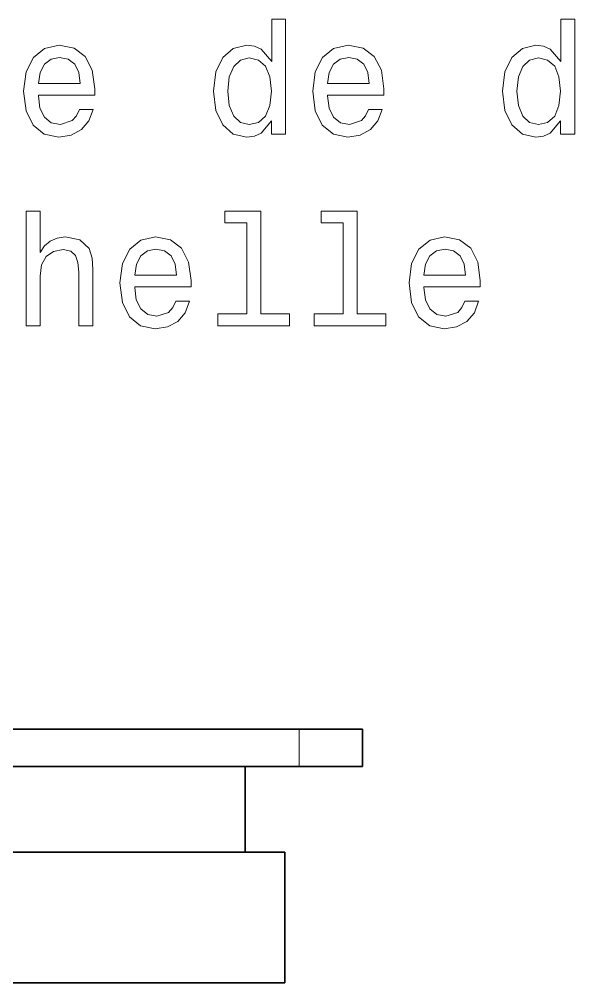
# Model space of a CAD drawing. Extents: x 507 to 804, y 334 to 583.
# Drawn here: x 597.44 to 614.94, y 333.73 to 364.11 of the extents above; entities that cross this region are included whole.
import ezdxf

# ---------------------------------------------------------------- set-up
doc = ezdxf.new("R2010")
doc.units = 0

msp = doc.modelspace()

# ---------------------------------------------------------------- linework, layer by layer
at = {"color": 7, "lineweight": 35}
for p, q in [((585.256, 341.726), (606.256, 341.726)), ((585.256, 340.546), (606.256, 340.546))]:
    msp.add_line(p, q, dxfattribs=at)
at = {"color": 7, "lineweight": 35, "ltscale": 0.05}
for p, q in [((606.256, 341.726), (608.256, 341.726)), ((606.256, 340.546), (608.256, 340.546))]:
    msp.add_line(p, q, dxfattribs=at)
at = {"color": 7, "lineweight": 13, "ltscale": 0.0295}
msp.add_line((606.256, 341.726), (606.256, 340.546), dxfattribs=at)
at = {"color": 7, "lineweight": 35, "ltscale": 0.0295}
msp.add_line((608.256, 341.726), (608.256, 340.546), dxfattribs=at)
at = {"color": 7, "lineweight": 35, "ltscale": 0.0675}
msp.add_line((604.556, 340.546), (604.556, 337.846), dxfattribs=at)
at = {"color": 7, "lineweight": 35, "ltscale": 0.4625}
for p, q in [((587.306, 337.846), (605.806, 337.846)), ((587.306, 333.726), (605.806, 333.726))]:
    msp.add_line(p, q, dxfattribs=at)
at = {"color": 7, "lineweight": 35, "ltscale": 0.103001}
msp.add_line((605.806, 337.846), (605.806, 333.726), dxfattribs=at)
at = {"color": 7, "lineweight": 13}
for points in [[(605.391, 360.908), (605.391, 360.49), (605.835, 360.49), (605.835, 364.111), (605.396, 364.111), (605.396, 362.784), (605.059, 363.168), (604.852, 363.258), (604.615, 363.294), (604.186, 363.193), (603.853, 362.91), (603.636, 362.457), (603.561, 361.846), (603.636, 361.236), (603.853, 360.777), (604.186, 360.49), (604.615, 360.394), (604.852, 360.429), (605.064, 360.52)], [(614.5, 360.908), (614.5, 360.49), (614.943, 360.49), (614.943, 364.111), (614.505, 364.111), (614.505, 362.784), (614.167, 363.168), (613.96, 363.258), (613.723, 363.294), (613.294, 363.193), (612.961, 362.91), (612.744, 362.457), (612.669, 361.846), (612.744, 361.236), (612.961, 360.777), (613.294, 360.49), (613.723, 360.394), (613.96, 360.429), (614.172, 360.52)], [(598.043, 361.715), (599.819, 361.715), (599.824, 361.922), (599.743, 362.502), (599.521, 362.936), (599.168, 363.198), (598.699, 363.294), (598.24, 363.193), (597.887, 362.91), (597.66, 362.452), (597.579, 361.846), (597.655, 361.226), (597.882, 360.772), (598.23, 360.49), (598.684, 360.394), (599.077, 360.459), (599.4, 360.631), (599.637, 360.903), (599.773, 361.266), (599.335, 361.266), (599.244, 361.065), (599.113, 360.913), (598.739, 360.792), (598.452, 360.848), (598.235, 361.024), (598.094, 361.312), (598.043, 361.7)], [(607.151, 361.715), (608.927, 361.715), (608.932, 361.922), (608.851, 362.502), (608.629, 362.936), (608.276, 363.198), (607.807, 363.294), (607.348, 363.193), (606.995, 362.91), (606.768, 362.452), (606.688, 361.846), (606.763, 361.226), (606.99, 360.772), (607.338, 360.49), (607.792, 360.394), (608.185, 360.459), (608.508, 360.631), (608.745, 360.903), (608.881, 361.266), (608.443, 361.266), (608.352, 361.065), (608.221, 360.913), (607.847, 360.792), (607.56, 360.848), (607.343, 361.024), (607.202, 361.312), (607.151, 361.7)], [(598.043, 362.088), (598.099, 362.436), (598.235, 362.694), (598.442, 362.85), (598.714, 362.905), (598.982, 362.85), (599.188, 362.694), (599.314, 362.436), (599.36, 362.088)], [(604.69, 362.895), (604.983, 362.825), (605.205, 362.628), (605.336, 362.3), (605.386, 361.846), (605.336, 361.387), (605.205, 361.06), (604.983, 360.858), (604.69, 360.792), (604.413, 360.858), (604.201, 361.06), (604.06, 361.392), (604.015, 361.846), (604.06, 362.295), (604.201, 362.623), (604.413, 362.825)], [(607.151, 362.088), (607.207, 362.436), (607.343, 362.694), (607.55, 362.85), (607.822, 362.905), (608.09, 362.85), (608.296, 362.694), (608.422, 362.436), (608.468, 362.088)], [(613.798, 362.895), (614.091, 362.825), (614.313, 362.628), (614.444, 362.3), (614.494, 361.846), (614.444, 361.387), (614.313, 361.06), (614.091, 360.858), (613.798, 360.792), (613.521, 360.858), (613.309, 361.06), (613.168, 361.392), (613.123, 361.846), (613.168, 362.295), (613.309, 362.623), (613.521, 362.825)], [(597.655, 354.443), (598.099, 354.443), (598.099, 356.006), (598.144, 356.364), (598.291, 356.627), (598.518, 356.788), (598.82, 356.848), (599.062, 356.798), (599.214, 356.662), (599.289, 356.435), (599.314, 356.132), (599.314, 354.443), (599.758, 354.443), (599.758, 356.223), (599.738, 356.581), (599.647, 356.879), (599.35, 357.151), (598.886, 357.247), (598.633, 357.212), (598.417, 357.116), (598.235, 356.964), (598.099, 356.758), (598.099, 358.064), (597.655, 358.064)], [(604.61, 357.691), (604.61, 354.816), (603.697, 354.816), (603.697, 354.443), (605.961, 354.443), (605.961, 354.816), (605.054, 354.816), (605.054, 358.064), (603.914, 358.064), (603.914, 357.691)], [(607.646, 357.691), (607.646, 354.816), (606.733, 354.816), (606.733, 354.443), (608.997, 354.443), (608.997, 354.816), (608.09, 354.816), (608.09, 358.064), (606.95, 358.064), (606.95, 357.691)], [(601.079, 355.668), (602.855, 355.668), (602.86, 355.875), (602.779, 356.455), (602.557, 356.889), (602.204, 357.151), (601.735, 357.247), (601.276, 357.146), (600.923, 356.864), (600.696, 356.405), (600.615, 355.799), (600.691, 355.179), (600.918, 354.725), (601.266, 354.443), (601.72, 354.347), (602.113, 354.413), (602.436, 354.584), (602.673, 354.856), (602.809, 355.219), (602.371, 355.219), (602.28, 355.018), (602.149, 354.866), (601.775, 354.745), (601.488, 354.801), (601.271, 354.977), (601.13, 355.265), (601.079, 355.653)], [(610.188, 355.668), (611.963, 355.668), (611.968, 355.875), (611.887, 356.455), (611.665, 356.889), (611.312, 357.151), (610.843, 357.247), (610.384, 357.146), (610.031, 356.864), (609.804, 356.405), (609.724, 355.799), (609.799, 355.179), (610.026, 354.725), (610.374, 354.443), (610.828, 354.347), (611.221, 354.413), (611.544, 354.584), (611.781, 354.856), (611.917, 355.219), (611.479, 355.219), (611.388, 355.018), (611.257, 354.866), (610.883, 354.745), (610.596, 354.801), (610.379, 354.977), (610.238, 355.265), (610.188, 355.653)], [(601.079, 356.042), (601.135, 356.39), (601.271, 356.647), (601.478, 356.803), (601.75, 356.859), (602.018, 356.803), (602.224, 356.647), (602.35, 356.39), (602.396, 356.042)], [(610.188, 356.042), (610.243, 356.39), (610.379, 356.647), (610.586, 356.803), (610.858, 356.859), (611.126, 356.803), (611.332, 356.647), (611.458, 356.39), (611.504, 356.042)]]:
    msp.add_lwpolyline(points, close=True, dxfattribs=at)

doc.saveas('drawing.dxf')
